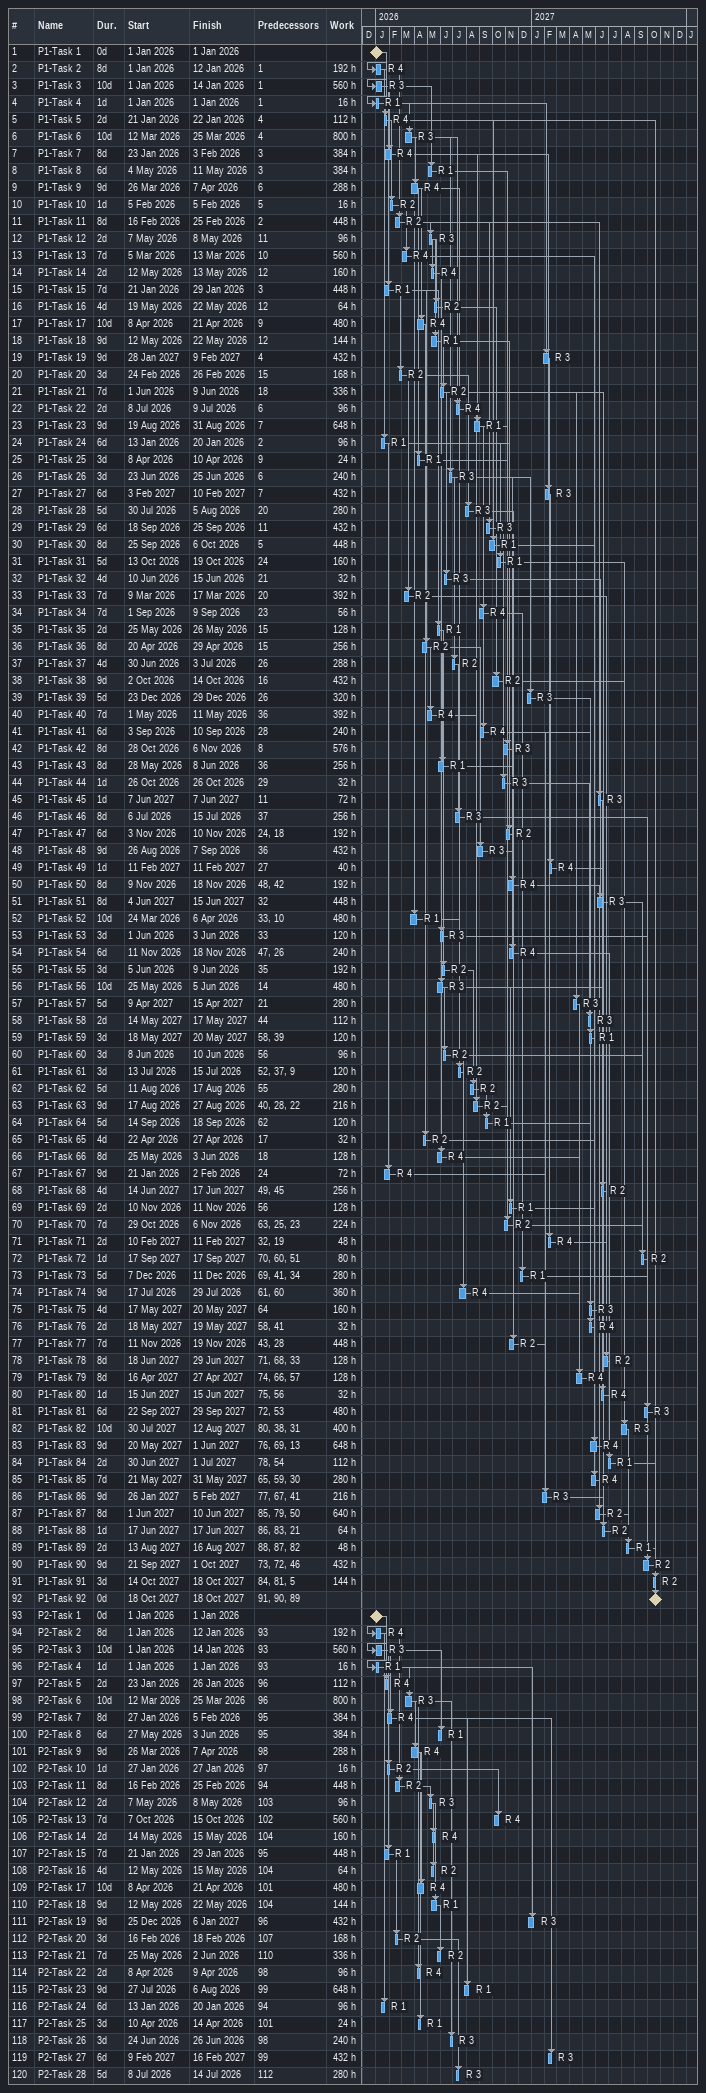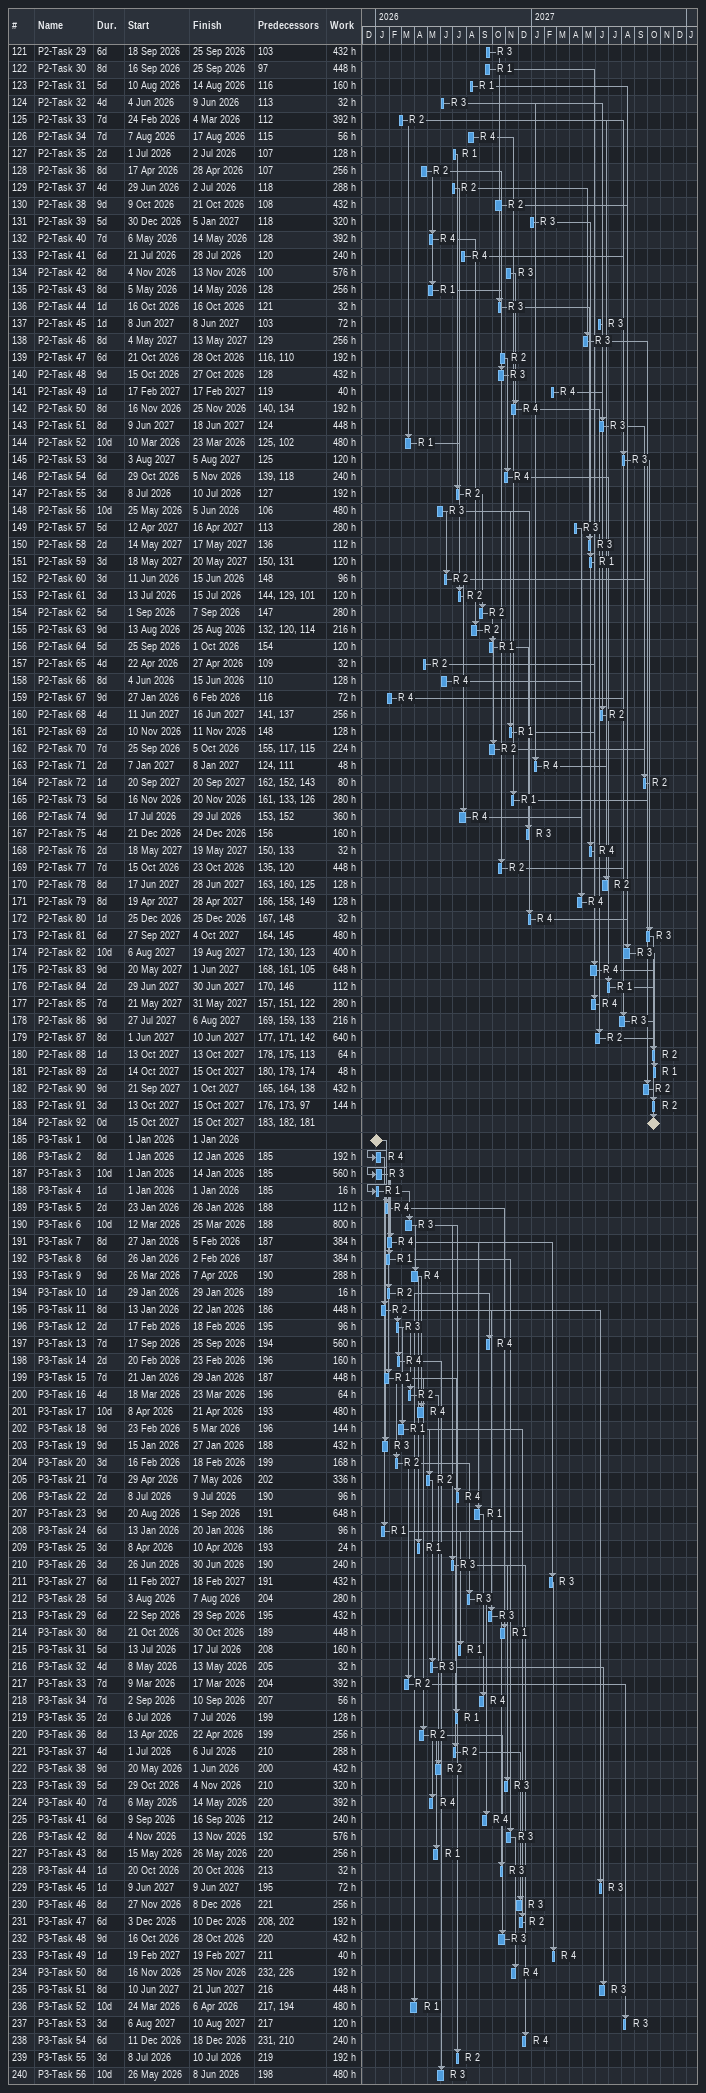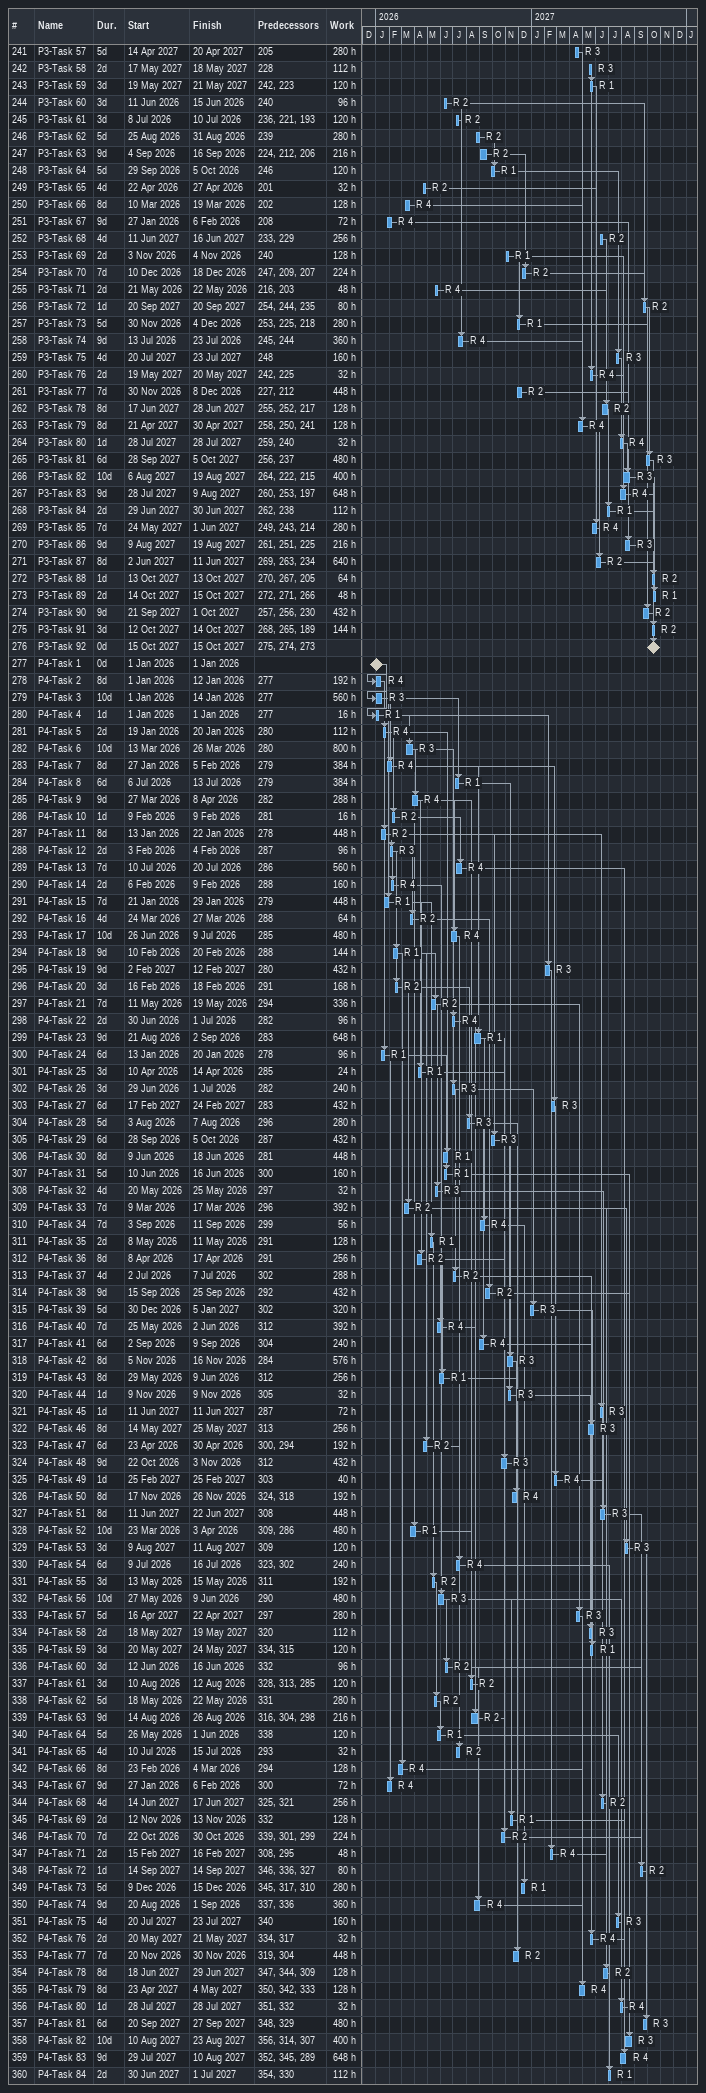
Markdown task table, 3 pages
| ID | Task | Duration | Start | Finish | Predecessors | Resources | Work (h) |
|---|---|---|---|---|---|---|---|
| 1 | P1-Task 1 | 0d | 2026-01-01 | 2026-01-01 |  |  |  |
| 2 | P1-Task 2 | 8d | 2026-01-01 | 2026-01-12 | 1 | R 4 | 192 |
| 3 | P1-Task 3 | 10d | 2026-01-01 | 2026-01-14 | 1 | R 3 | 560 |
| 4 | P1-Task 4 | 1d | 2026-01-01 | 2026-01-01 | 1 | R 1 | 16 |
| 5 | P1-Task 5 | 2d | 2026-01-21 | 2026-01-22 | 4 | R 4 | 112 |
| 6 | P1-Task 6 | 10d | 2026-03-12 | 2026-03-25 | 4 | R 3 | 800 |
| 7 | P1-Task 7 | 8d | 2026-01-23 | 2026-02-03 | 3 | R 4 | 384 |
| 8 | P1-Task 8 | 6d | 2026-05-04 | 2026-05-11 | 3 | R 1 | 384 |
| 9 | P1-Task 9 | 9d | 2026-03-26 | 2026-04-07 | 6 | R 4 | 288 |
| 10 | P1-Task 10 | 1d | 2026-02-05 | 2026-02-05 | 5 | R 2 | 16 |
| 11 | P1-Task 11 | 8d | 2026-02-16 | 2026-02-25 | 2 | R 2 | 448 |
| 12 | P1-Task 12 | 2d | 2026-05-07 | 2026-05-08 | 11 | R 3 | 96 |
| 13 | P1-Task 13 | 7d | 2026-03-05 | 2026-03-13 | 10 | R 4 | 560 |
| 14 | P1-Task 14 | 2d | 2026-05-12 | 2026-05-13 | 12 | R 4 | 160 |
| 15 | P1-Task 15 | 7d | 2026-01-21 | 2026-01-29 | 3 | R 1 | 448 |
| 16 | P1-Task 16 | 4d | 2026-05-19 | 2026-05-22 | 12 | R 2 | 64 |
| 17 | P1-Task 17 | 10d | 2026-04-08 | 2026-04-21 | 9 | R 4 | 480 |
| 18 | P1-Task 18 | 9d | 2026-05-12 | 2026-05-22 | 12 | R 1 | 144 |
| 19 | P1-Task 19 | 9d | 2027-01-28 | 2027-02-09 | 4 | R 3 | 432 |
| 20 | P1-Task 20 | 3d | 2026-02-24 | 2026-02-26 | 15 | R 2 | 168 |
| 21 | P1-Task 21 | 7d | 2026-06-01 | 2026-06-09 | 18 | R 2 | 336 |
| 22 | P1-Task 22 | 2d | 2026-07-08 | 2026-07-09 | 6 | R 4 | 96 |
| 23 | P1-Task 23 | 9d | 2026-08-19 | 2026-08-31 | 7 | R 1 | 648 |
| 24 | P1-Task 24 | 6d | 2026-01-13 | 2026-01-20 | 2 | R 1 | 96 |
| 25 | P1-Task 25 | 3d | 2026-04-08 | 2026-04-10 | 9 | R 1 | 24 |
| 26 | P1-Task 26 | 3d | 2026-06-23 | 2026-06-25 | 6 | R 3 | 240 |
| 27 | P1-Task 27 | 6d | 2027-02-03 | 2027-02-10 | 7 | R 3 | 432 |
| 28 | P1-Task 28 | 5d | 2026-07-30 | 2026-08-05 | 20 | R 3 | 280 |
| 29 | P1-Task 29 | 6d | 2026-09-18 | 2026-09-25 | 11 | R 3 | 432 |
| 30 | P1-Task 30 | 8d | 2026-09-25 | 2026-10-06 | 5 | R 1 | 448 |
| 31 | P1-Task 31 | 5d | 2026-10-13 | 2026-10-19 | 24 | R 1 | 160 |
| 32 | P1-Task 32 | 4d | 2026-06-10 | 2026-06-15 | 21 | R 3 | 32 |
| 33 | P1-Task 33 | 7d | 2026-03-09 | 2026-03-17 | 20 | R 2 | 392 |
| 34 | P1-Task 34 | 7d | 2026-09-01 | 2026-09-09 | 23 | R 4 | 56 |
| 35 | P1-Task 35 | 2d | 2026-05-25 | 2026-05-26 | 15 | R 1 | 128 |
| 36 | P1-Task 36 | 8d | 2026-04-20 | 2026-04-29 | 15 | R 2 | 256 |
| 37 | P1-Task 37 | 4d | 2026-06-30 | 2026-07-03 | 26 | R 2 | 288 |
| 38 | P1-Task 38 | 9d | 2026-10-02 | 2026-10-14 | 16 | R 2 | 432 |
| 39 | P1-Task 39 | 5d | 2026-12-23 | 2026-12-29 | 26 | R 3 | 320 |
| 40 | P1-Task 40 | 7d | 2026-05-01 | 2026-05-11 | 36 | R 4 | 392 |
| 41 | P1-Task 41 | 6d | 2026-09-03 | 2026-09-10 | 28 | R 4 | 240 |
| 42 | P1-Task 42 | 8d | 2026-10-28 | 2026-11-06 | 8 | R 3 | 576 |
| 43 | P1-Task 43 | 8d | 2026-05-28 | 2026-06-08 | 36 | R 1 | 256 |
| 44 | P1-Task 44 | 1d | 2026-10-26 | 2026-10-26 | 29 | R 3 | 32 |
| 45 | P1-Task 45 | 1d | 2027-06-07 | 2027-06-07 | 11 | R 3 | 72 |
| 46 | P1-Task 46 | 8d | 2026-07-06 | 2026-07-15 | 37 | R 3 | 256 |
| 47 | P1-Task 47 | 6d | 2026-11-03 | 2026-11-10 | 24, 18 | R 2 | 192 |
| 48 | P1-Task 48 | 9d | 2026-08-26 | 2026-09-07 | 36 | R 3 | 432 |
| 49 | P1-Task 49 | 1d | 2027-02-11 | 2027-02-11 | 27 | R 4 | 40 |
| 50 | P1-Task 50 | 8d | 2026-11-09 | 2026-11-18 | 48, 42 | R 4 | 192 |
| 51 | P1-Task 51 | 8d | 2027-06-04 | 2027-06-15 | 32 | R 3 | 448 |
| 52 | P1-Task 52 | 10d | 2026-03-24 | 2026-04-06 | 33, 10 | R 1 | 480 |
| 53 | P1-Task 53 | 3d | 2026-06-01 | 2026-06-03 | 33 | R 3 | 120 |
| 54 | P1-Task 54 | 6d | 2026-11-11 | 2026-11-18 | 47, 26 | R 4 | 240 |
| 55 | P1-Task 55 | 3d | 2026-06-05 | 2026-06-09 | 35 | R 2 | 192 |
| 56 | P1-Task 56 | 10d | 2026-05-25 | 2026-06-05 | 14 | R 3 | 480 |
| 57 | P1-Task 57 | 5d | 2027-04-09 | 2027-04-15 | 21 | R 3 | 280 |
| 58 | P1-Task 58 | 2d | 2027-05-14 | 2027-05-17 | 44 | R 3 | 112 |
| 59 | P1-Task 59 | 3d | 2027-05-18 | 2027-05-20 | 58, 39 | R 1 | 120 |
| 60 | P1-Task 60 | 3d | 2026-06-08 | 2026-06-10 | 56 | R 2 | 96 |
| 61 | P1-Task 61 | 3d | 2026-07-13 | 2026-07-15 | 52, 37, 9 | R 2 | 120 |
| 62 | P1-Task 62 | 5d | 2026-08-11 | 2026-08-17 | 55 | R 2 | 280 |
| 63 | P1-Task 63 | 9d | 2026-08-17 | 2026-08-27 | 40, 28, 22 | R 2 | 216 |
| 64 | P1-Task 64 | 5d | 2026-09-14 | 2026-09-18 | 62 | R 1 | 120 |
| 65 | P1-Task 65 | 4d | 2026-04-22 | 2026-04-27 | 17 | R 2 | 32 |
| 66 | P1-Task 66 | 8d | 2026-05-25 | 2026-06-03 | 18 | R 4 | 128 |
| 67 | P1-Task 67 | 9d | 2026-01-21 | 2026-02-02 | 24 | R 4 | 72 |
| 68 | P1-Task 68 | 4d | 2027-06-14 | 2027-06-17 | 49, 45 | R 2 | 256 |
| 69 | P1-Task 69 | 2d | 2026-11-10 | 2026-11-11 | 56 | R 1 | 128 |
| 70 | P1-Task 70 | 7d | 2026-10-29 | 2026-11-06 | 63, 25, 23 | R 2 | 224 |
| 71 | P1-Task 71 | 2d | 2027-02-10 | 2027-02-11 | 32, 19 | R 4 | 48 |
| 72 | P1-Task 72 | 1d | 2027-09-17 | 2027-09-17 | 70, 60, 51 | R 2 | 80 |
| 73 | P1-Task 73 | 5d | 2026-12-07 | 2026-12-11 | 69, 41, 34 | R 1 | 280 |
| 74 | P1-Task 74 | 9d | 2026-07-17 | 2026-07-29 | 61, 60 | R 4 | 360 |
| 75 | P1-Task 75 | 4d | 2027-05-17 | 2027-05-20 | 64 | R 3 | 160 |
| 76 | P1-Task 76 | 2d | 2027-05-18 | 2027-05-19 | 58, 41 | R 4 | 32 |
| 77 | P1-Task 77 | 7d | 2026-11-11 | 2026-11-19 | 43, 28 | R 2 | 448 |
| 78 | P1-Task 78 | 8d | 2027-06-18 | 2027-06-29 | 71, 68, 33 | R 2 | 128 |
| 79 | P1-Task 79 | 8d | 2027-04-16 | 2027-04-27 | 74, 66, 57 | R 4 | 128 |
| 80 | P1-Task 80 | 1d | 2027-06-15 | 2027-06-15 | 75, 56 | R 4 | 32 |
| 81 | P1-Task 81 | 6d | 2027-09-22 | 2027-09-29 | 72, 53 | R 3 | 480 |
| 82 | P1-Task 82 | 10d | 2027-07-30 | 2027-08-12 | 80, 38, 31 | R 3 | 400 |
| 83 | P1-Task 83 | 9d | 2027-05-20 | 2027-06-01 | 76, 69, 13 | R 4 | 648 |
| 84 | P1-Task 84 | 2d | 2027-06-30 | 2027-07-01 | 78, 54 | R 1 | 112 |
| 85 | P1-Task 85 | 7d | 2027-05-21 | 2027-05-31 | 65, 59, 30 | R 4 | 280 |
| 86 | P1-Task 86 | 9d | 2027-01-26 | 2027-02-05 | 77, 67, 41 | R 3 | 216 |
| 87 | P1-Task 87 | 8d | 2027-06-01 | 2027-06-10 | 85, 79, 50 | R 2 | 640 |
| 88 | P1-Task 88 | 1d | 2027-06-17 | 2027-06-17 | 86, 83, 21 | R 2 | 64 |
| 89 | P1-Task 89 | 2d | 2027-08-13 | 2027-08-16 | 88, 87, 82 | R 1 | 48 |
| 90 | P1-Task 90 | 9d | 2027-09-21 | 2027-10-01 | 73, 72, 46 | R 2 | 432 |
| 91 | P1-Task 91 | 3d | 2027-10-14 | 2027-10-18 | 84, 81, 5 | R 2 | 144 |
| 92 | P1-Task 92 | 0d | 2027-10-18 | 2027-10-18 | 91, 90, 89 |  |  |
| 93 | P2-Task 1 | 0d | 2026-01-01 | 2026-01-01 |  |  |  |
| 94 | P2-Task 2 | 8d | 2026-01-01 | 2026-01-12 | 93 | R 4 | 192 |
| 95 | P2-Task 3 | 10d | 2026-01-01 | 2026-01-14 | 93 | R 3 | 560 |
| 96 | P2-Task 4 | 1d | 2026-01-01 | 2026-01-01 | 93 | R 1 | 16 |
| 97 | P2-Task 5 | 2d | 2026-01-23 | 2026-01-26 | 96 | R 4 | 112 |
| 98 | P2-Task 6 | 10d | 2026-03-12 | 2026-03-25 | 96 | R 3 | 800 |
| 99 | P2-Task 7 | 8d | 2026-01-27 | 2026-02-05 | 95 | R 4 | 384 |
| 100 | P2-Task 8 | 6d | 2026-05-27 | 2026-06-03 | 95 | R 1 | 384 |
| 101 | P2-Task 9 | 9d | 2026-03-26 | 2026-04-07 | 98 | R 4 | 288 |
| 102 | P2-Task 10 | 1d | 2026-01-27 | 2026-01-27 | 97 | R 2 | 16 |
| 103 | P2-Task 11 | 8d | 2026-02-16 | 2026-02-25 | 94 | R 2 | 448 |
| 104 | P2-Task 12 | 2d | 2026-05-07 | 2026-05-08 | 103 | R 3 | 96 |
| 105 | P2-Task 13 | 7d | 2026-10-07 | 2026-10-15 | 102 | R 4 | 560 |
| 106 | P2-Task 14 | 2d | 2026-05-14 | 2026-05-15 | 104 | R 4 | 160 |
| 107 | P2-Task 15 | 7d | 2026-01-21 | 2026-01-29 | 95 | R 1 | 448 |
| 108 | P2-Task 16 | 4d | 2026-05-12 | 2026-05-15 | 104 | R 2 | 64 |
| 109 | P2-Task 17 | 10d | 2026-04-08 | 2026-04-21 | 101 | R 4 | 480 |
| 110 | P2-Task 18 | 9d | 2026-05-12 | 2026-05-22 | 104 | R 1 | 144 |
| 111 | P2-Task 19 | 9d | 2026-12-25 | 2027-01-06 | 96 | R 3 | 432 |
| 112 | P2-Task 20 | 3d | 2026-02-16 | 2026-02-18 | 107 | R 2 | 168 |
| 113 | P2-Task 21 | 7d | 2026-05-25 | 2026-06-02 | 110 | R 2 | 336 |
| 114 | P2-Task 22 | 2d | 2026-04-08 | 2026-04-09 | 98 | R 4 | 96 |
| 115 | P2-Task 23 | 9d | 2026-07-27 | 2026-08-06 | 99 | R 1 | 648 |
| 116 | P2-Task 24 | 6d | 2026-01-13 | 2026-01-20 | 94 | R 1 | 96 |
| 117 | P2-Task 25 | 3d | 2026-04-10 | 2026-04-14 | 101 | R 1 | 24 |
| 118 | P2-Task 26 | 3d | 2026-06-24 | 2026-06-26 | 98 | R 3 | 240 |
| 119 | P2-Task 27 | 6d | 2027-02-09 | 2027-02-16 | 99 | R 3 | 432 |
| 120 | P2-Task 28 | 5d | 2026-07-08 | 2026-07-14 | 112 | R 3 | 280 |
| 121 | P2-Task 29 | 6d | 2026-09-18 | 2026-09-25 | 103 | R 3 | 432 |
| 122 | P2-Task 30 | 8d | 2026-09-16 | 2026-09-25 | 97 | R 1 | 448 |
| 123 | P2-Task 31 | 5d | 2026-08-10 | 2026-08-14 | 116 | R 1 | 160 |
| 124 | P2-Task 32 | 4d | 2026-06-04 | 2026-06-09 | 113 | R 3 | 32 |
| 125 | P2-Task 33 | 7d | 2026-02-24 | 2026-03-04 | 112 | R 2 | 392 |
| 126 | P2-Task 34 | 7d | 2026-08-07 | 2026-08-17 | 115 | R 4 | 56 |
| 127 | P2-Task 35 | 2d | 2026-07-01 | 2026-07-02 | 107 | R 1 | 128 |
| 128 | P2-Task 36 | 8d | 2026-04-17 | 2026-04-28 | 107 | R 2 | 256 |
| 129 | P2-Task 37 | 4d | 2026-06-29 | 2026-07-02 | 118 | R 2 | 288 |
| 130 | P2-Task 38 | 9d | 2026-10-09 | 2026-10-21 | 108 | R 2 | 432 |
| 131 | P2-Task 39 | 5d | 2026-12-30 | 2027-01-05 | 118 | R 3 | 320 |
| 132 | P2-Task 40 | 7d | 2026-05-06 | 2026-05-14 | 128 | R 4 | 392 |
| 133 | P2-Task 41 | 6d | 2026-07-21 | 2026-07-28 | 120 | R 4 | 240 |
| 134 | P2-Task 42 | 8d | 2026-11-04 | 2026-11-13 | 100 | R 3 | 576 |
| 135 | P2-Task 43 | 8d | 2026-05-05 | 2026-05-14 | 128 | R 1 | 256 |
| 136 | P2-Task 44 | 1d | 2026-10-16 | 2026-10-16 | 121 | R 3 | 32 |
| 137 | P2-Task 45 | 1d | 2027-06-08 | 2027-06-08 | 103 | R 3 | 72 |
| 138 | P2-Task 46 | 8d | 2027-05-04 | 2027-05-13 | 129 | R 3 | 256 |
| 139 | P2-Task 47 | 6d | 2026-10-21 | 2026-10-28 | 116, 110 | R 2 | 192 |
| 140 | P2-Task 48 | 9d | 2026-10-15 | 2026-10-27 | 128 | R 3 | 432 |
| 141 | P2-Task 49 | 1d | 2027-02-17 | 2027-02-17 | 119 | R 4 | 40 |
| 142 | P2-Task 50 | 8d | 2026-11-16 | 2026-11-25 | 140, 134 | R 4 | 192 |
| 143 | P2-Task 51 | 8d | 2027-06-09 | 2027-06-18 | 124 | R 3 | 448 |
| 144 | P2-Task 52 | 10d | 2026-03-10 | 2026-03-23 | 125, 102 | R 1 | 480 |
| 145 | P2-Task 53 | 3d | 2027-08-03 | 2027-08-05 | 125 | R 3 | 120 |
| 146 | P2-Task 54 | 6d | 2026-10-29 | 2026-11-05 | 139, 118 | R 4 | 240 |
| 147 | P2-Task 55 | 3d | 2026-07-08 | 2026-07-10 | 127 | R 2 | 192 |
| 148 | P2-Task 56 | 10d | 2026-05-25 | 2026-06-05 | 106 | R 3 | 480 |
| 149 | P2-Task 57 | 5d | 2027-04-12 | 2027-04-16 | 113 | R 3 | 280 |
| 150 | P2-Task 58 | 2d | 2027-05-14 | 2027-05-17 | 136 | R 3 | 112 |
| 151 | P2-Task 59 | 3d | 2027-05-18 | 2027-05-20 | 150, 131 | R 1 | 120 |
| 152 | P2-Task 60 | 3d | 2026-06-11 | 2026-06-15 | 148 | R 2 | 96 |
| 153 | P2-Task 61 | 3d | 2026-07-13 | 2026-07-15 | 144, 129, 101 | R 2 | 120 |
| 154 | P2-Task 62 | 5d | 2026-09-01 | 2026-09-07 | 147 | R 2 | 280 |
| 155 | P2-Task 63 | 9d | 2026-08-13 | 2026-08-25 | 132, 120, 114 | R 2 | 216 |
| 156 | P2-Task 64 | 5d | 2026-09-25 | 2026-10-01 | 154 | R 1 | 120 |
| 157 | P2-Task 65 | 4d | 2026-04-22 | 2026-04-27 | 109 | R 2 | 32 |
| 158 | P2-Task 66 | 8d | 2026-06-04 | 2026-06-15 | 110 | R 4 | 128 |
| 159 | P2-Task 67 | 9d | 2026-01-27 | 2026-02-06 | 116 | R 4 | 72 |
| 160 | P2-Task 68 | 4d | 2027-06-11 | 2027-06-16 | 141, 137 | R 2 | 256 |
| 161 | P2-Task 69 | 2d | 2026-11-10 | 2026-11-11 | 148 | R 1 | 128 |
| 162 | P2-Task 70 | 7d | 2026-09-25 | 2026-10-05 | 155, 117, 115 | R 2 | 224 |
| 163 | P2-Task 71 | 2d | 2027-01-07 | 2027-01-08 | 124, 111 | R 4 | 48 |
| 164 | P2-Task 72 | 1d | 2027-09-20 | 2027-09-20 | 162, 152, 143 | R 2 | 80 |
| 165 | P2-Task 73 | 5d | 2026-11-16 | 2026-11-20 | 161, 133, 126 | R 1 | 280 |
| 166 | P2-Task 74 | 9d | 2026-07-17 | 2026-07-29 | 153, 152 | R 4 | 360 |
| 167 | P2-Task 75 | 4d | 2026-12-21 | 2026-12-24 | 156 | R 3 | 160 |
| 168 | P2-Task 76 | 2d | 2027-05-18 | 2027-05-19 | 150, 133 | R 4 | 32 |
| 169 | P2-Task 77 | 7d | 2026-10-15 | 2026-10-23 | 135, 120 | R 2 | 448 |
| 170 | P2-Task 78 | 8d | 2027-06-17 | 2027-06-28 | 163, 160, 125 | R 2 | 128 |
| 171 | P2-Task 79 | 8d | 2027-04-19 | 2027-04-28 | 166, 158, 149 | R 4 | 128 |
| 172 | P2-Task 80 | 1d | 2026-12-25 | 2026-12-25 | 167, 148 | R 4 | 32 |
| 173 | P2-Task 81 | 6d | 2027-09-27 | 2027-10-04 | 164, 145 | R 3 | 480 |
| 174 | P2-Task 82 | 10d | 2027-08-06 | 2027-08-19 | 172, 130, 123 | R 3 | 400 |
| 175 | P2-Task 83 | 9d | 2027-05-20 | 2027-06-01 | 168, 161, 105 | R 4 | 648 |
| 176 | P2-Task 84 | 2d | 2027-06-29 | 2027-06-30 | 170, 146 | R 1 | 112 |
| 177 | P2-Task 85 | 7d | 2027-05-21 | 2027-05-31 | 157, 151, 122 | R 4 | 280 |
| 178 | P2-Task 86 | 9d | 2027-07-27 | 2027-08-06 | 169, 159, 133 | R 3 | 216 |
| 179 | P2-Task 87 | 8d | 2027-06-01 | 2027-06-10 | 177, 171, 142 | R 2 | 640 |
| 180 | P2-Task 88 | 1d | 2027-10-13 | 2027-10-13 | 178, 175, 113 | R 2 | 64 |
| 181 | P2-Task 89 | 2d | 2027-10-14 | 2027-10-15 | 180, 179, 174 | R 1 | 48 |
| 182 | P2-Task 90 | 9d | 2027-09-21 | 2027-10-01 | 165, 164, 138 | R 2 | 432 |
| 183 | P2-Task 91 | 3d | 2027-10-13 | 2027-10-15 | 176, 173, 97 | R 2 | 144 |
| 184 | P2-Task 92 | 0d | 2027-10-15 | 2027-10-15 | 183, 182, 181 |  |  |
| 185 | P3-Task 1 | 0d | 2026-01-01 | 2026-01-01 |  |  |  |
| 186 | P3-Task 2 | 8d | 2026-01-01 | 2026-01-12 | 185 | R 4 | 192 |
| 187 | P3-Task 3 | 10d | 2026-01-01 | 2026-01-14 | 185 | R 3 | 560 |
| 188 | P3-Task 4 | 1d | 2026-01-01 | 2026-01-01 | 185 | R 1 | 16 |
| 189 | P3-Task 5 | 2d | 2026-01-23 | 2026-01-26 | 188 | R 4 | 112 |
| 190 | P3-Task 6 | 10d | 2026-03-12 | 2026-03-25 | 188 | R 3 | 800 |
| 191 | P3-Task 7 | 8d | 2026-01-27 | 2026-02-05 | 187 | R 4 | 384 |
| 192 | P3-Task 8 | 6d | 2026-01-26 | 2026-02-02 | 187 | R 1 | 384 |
| 193 | P3-Task 9 | 9d | 2026-03-26 | 2026-04-07 | 190 | R 4 | 288 |
| 194 | P3-Task 10 | 1d | 2026-01-29 | 2026-01-29 | 189 | R 2 | 16 |
| 195 | P3-Task 11 | 8d | 2026-01-13 | 2026-01-22 | 186 | R 2 | 448 |
| 196 | P3-Task 12 | 2d | 2026-02-17 | 2026-02-18 | 195 | R 3 | 96 |
| 197 | P3-Task 13 | 7d | 2026-09-17 | 2026-09-25 | 194 | R 4 | 560 |
| 198 | P3-Task 14 | 2d | 2026-02-20 | 2026-02-23 | 196 | R 4 | 160 |
| 199 | P3-Task 15 | 7d | 2026-01-21 | 2026-01-29 | 187 | R 1 | 448 |
| 200 | P3-Task 16 | 4d | 2026-03-18 | 2026-03-23 | 196 | R 2 | 64 |
| 201 | P3-Task 17 | 10d | 2026-04-08 | 2026-04-21 | 193 | R 4 | 480 |
| 202 | P3-Task 18 | 9d | 2026-02-23 | 2026-03-05 | 196 | R 1 | 144 |
| 203 | P3-Task 19 | 9d | 2026-01-15 | 2026-01-27 | 188 | R 3 | 432 |
| 204 | P3-Task 20 | 3d | 2026-02-16 | 2026-02-18 | 199 | R 2 | 168 |
| 205 | P3-Task 21 | 7d | 2026-04-29 | 2026-05-07 | 202 | R 2 | 336 |
| 206 | P3-Task 22 | 2d | 2026-07-08 | 2026-07-09 | 190 | R 4 | 96 |
| 207 | P3-Task 23 | 9d | 2026-08-20 | 2026-09-01 | 191 | R 1 | 648 |
| 208 | P3-Task 24 | 6d | 2026-01-13 | 2026-01-20 | 186 | R 1 | 96 |
| 209 | P3-Task 25 | 3d | 2026-04-08 | 2026-04-10 | 193 | R 1 | 24 |
| 210 | P3-Task 26 | 3d | 2026-06-26 | 2026-06-30 | 190 | R 3 | 240 |
| 211 | P3-Task 27 | 6d | 2027-02-11 | 2027-02-18 | 191 | R 3 | 432 |
| 212 | P3-Task 28 | 5d | 2026-08-03 | 2026-08-07 | 204 | R 3 | 280 |
| 213 | P3-Task 29 | 6d | 2026-09-22 | 2026-09-29 | 195 | R 3 | 432 |
| 214 | P3-Task 30 | 8d | 2026-10-21 | 2026-10-30 | 189 | R 1 | 448 |
| 215 | P3-Task 31 | 5d | 2026-07-13 | 2026-07-17 | 208 | R 1 | 160 |
| 216 | P3-Task 32 | 4d | 2026-05-08 | 2026-05-13 | 205 | R 3 | 32 |
| 217 | P3-Task 33 | 7d | 2026-03-09 | 2026-03-17 | 204 | R 2 | 392 |
| 218 | P3-Task 34 | 7d | 2026-09-02 | 2026-09-10 | 207 | R 4 | 56 |
| 219 | P3-Task 35 | 2d | 2026-07-06 | 2026-07-07 | 199 | R 1 | 128 |
| 220 | P3-Task 36 | 8d | 2026-04-13 | 2026-04-22 | 199 | R 2 | 256 |
| 221 | P3-Task 37 | 4d | 2026-07-01 | 2026-07-06 | 210 | R 2 | 288 |
| 222 | P3-Task 38 | 9d | 2026-05-20 | 2026-06-01 | 200 | R 2 | 432 |
| 223 | P3-Task 39 | 5d | 2026-10-29 | 2026-11-04 | 210 | R 3 | 320 |
| 224 | P3-Task 40 | 7d | 2026-05-06 | 2026-05-14 | 220 | R 4 | 392 |
| 225 | P3-Task 41 | 6d | 2026-09-09 | 2026-09-16 | 212 | R 4 | 240 |
| 226 | P3-Task 42 | 8d | 2026-11-04 | 2026-11-13 | 192 | R 3 | 576 |
| 227 | P3-Task 43 | 8d | 2026-05-15 | 2026-05-26 | 220 | R 1 | 256 |
| 228 | P3-Task 44 | 1d | 2026-10-20 | 2026-10-20 | 213 | R 3 | 32 |
| 229 | P3-Task 45 | 1d | 2027-06-09 | 2027-06-09 | 195 | R 3 | 72 |
| 230 | P3-Task 46 | 8d | 2026-11-27 | 2026-12-08 | 221 | R 3 | 256 |
| 231 | P3-Task 47 | 6d | 2026-12-03 | 2026-12-10 | 208, 202 | R 2 | 192 |
| 232 | P3-Task 48 | 9d | 2026-10-16 | 2026-10-28 | 220 | R 3 | 432 |
| 233 | P3-Task 49 | 1d | 2027-02-19 | 2027-02-19 | 211 | R 4 | 40 |
| 234 | P3-Task 50 | 8d | 2026-11-16 | 2026-11-25 | 232, 226 | R 4 | 192 |
| 235 | P3-Task 51 | 8d | 2027-06-10 | 2027-06-21 | 216 | R 3 | 448 |
| 236 | P3-Task 52 | 10d | 2026-03-24 | 2026-04-06 | 217, 194 | R 1 | 480 |
| 237 | P3-Task 53 | 3d | 2027-08-06 | 2027-08-10 | 217 | R 3 | 120 |
| 238 | P3-Task 54 | 6d | 2026-12-11 | 2026-12-18 | 231, 210 | R 4 | 240 |
| 239 | P3-Task 55 | 3d | 2026-07-08 | 2026-07-10 | 219 | R 2 | 192 |
| 240 | P3-Task 56 | 10d | 2026-05-26 | 2026-06-08 | 198 | R 3 | 480 |
| 241 | P3-Task 57 | 5d | 2027-04-14 | 2027-04-20 | 205 | R 3 | 280 |
| 242 | P3-Task 58 | 2d | 2027-05-17 | 2027-05-18 | 228 | R 3 | 112 |
| 243 | P3-Task 59 | 3d | 2027-05-19 | 2027-05-21 | 242, 223 | R 1 | 120 |
| 244 | P3-Task 60 | 3d | 2026-06-11 | 2026-06-15 | 240 | R 2 | 96 |
| 245 | P3-Task 61 | 3d | 2026-07-08 | 2026-07-10 | 236, 221, 193 | R 2 | 120 |
| 246 | P3-Task 62 | 5d | 2026-08-25 | 2026-08-31 | 239 | R 2 | 280 |
| 247 | P3-Task 63 | 9d | 2026-09-04 | 2026-09-16 | 224, 212, 206 | R 2 | 216 |
| 248 | P3-Task 64 | 5d | 2026-09-29 | 2026-10-05 | 246 | R 1 | 120 |
| 249 | P3-Task 65 | 4d | 2026-04-22 | 2026-04-27 | 201 | R 2 | 32 |
| 250 | P3-Task 66 | 8d | 2026-03-10 | 2026-03-19 | 202 | R 4 | 128 |
| 251 | P3-Task 67 | 9d | 2026-01-27 | 2026-02-06 | 208 | R 4 | 72 |
| 252 | P3-Task 68 | 4d | 2027-06-11 | 2027-06-16 | 233, 229 | R 2 | 256 |
| 253 | P3-Task 69 | 2d | 2026-11-03 | 2026-11-04 | 240 | R 1 | 128 |
| 254 | P3-Task 70 | 7d | 2026-12-10 | 2026-12-18 | 247, 209, 207 | R 2 | 224 |
| 255 | P3-Task 71 | 2d | 2026-05-21 | 2026-05-22 | 216, 203 | R 4 | 48 |
| 256 | P3-Task 72 | 1d | 2027-09-20 | 2027-09-20 | 254, 244, 235 | R 2 | 80 |
| 257 | P3-Task 73 | 5d | 2026-11-30 | 2026-12-04 | 253, 225, 218 | R 1 | 280 |
| 258 | P3-Task 74 | 9d | 2026-07-13 | 2026-07-23 | 245, 244 | R 4 | 360 |
| 259 | P3-Task 75 | 4d | 2027-07-20 | 2027-07-23 | 248 | R 3 | 160 |
| 260 | P3-Task 76 | 2d | 2027-05-19 | 2027-05-20 | 242, 225 | R 4 | 32 |
| 261 | P3-Task 77 | 7d | 2026-11-30 | 2026-12-08 | 227, 212 | R 2 | 448 |
| 262 | P3-Task 78 | 8d | 2027-06-17 | 2027-06-28 | 255, 252, 217 | R 2 | 128 |
| 263 | P3-Task 79 | 8d | 2027-04-21 | 2027-04-30 | 258, 250, 241 | R 4 | 128 |
| 264 | P3-Task 80 | 1d | 2027-07-28 | 2027-07-28 | 259, 240 | R 4 | 32 |
| 265 | P3-Task 81 | 6d | 2027-09-28 | 2027-10-05 | 256, 237 | R 3 | 480 |
| 266 | P3-Task 82 | 10d | 2027-08-06 | 2027-08-19 | 264, 222, 215 | R 3 | 400 |
| 267 | P3-Task 83 | 9d | 2027-07-28 | 2027-08-09 | 260, 253, 197 | R 4 | 648 |
| 268 | P3-Task 84 | 2d | 2027-06-29 | 2027-06-30 | 262, 238 | R 1 | 112 |
| 269 | P3-Task 85 | 7d | 2027-05-24 | 2027-06-01 | 249, 243, 214 | R 4 | 280 |
| 270 | P3-Task 86 | 9d | 2027-08-09 | 2027-08-19 | 261, 251, 225 | R 3 | 216 |
| 271 | P3-Task 87 | 8d | 2027-06-02 | 2027-06-11 | 269, 263, 234 | R 2 | 640 |
| 272 | P3-Task 88 | 1d | 2027-10-13 | 2027-10-13 | 270, 267, 205 | R 2 | 64 |
| 273 | P3-Task 89 | 2d | 2027-10-14 | 2027-10-15 | 272, 271, 266 | R 1 | 48 |
| 274 | P3-Task 90 | 9d | 2027-09-21 | 2027-10-01 | 257, 256, 230 | R 2 | 432 |
| 275 | P3-Task 91 | 3d | 2027-10-12 | 2027-10-14 | 268, 265, 189 | R 2 | 144 |
| 276 | P3-Task 92 | 0d | 2027-10-15 | 2027-10-15 | 275, 274, 273 |  |  |
| 277 | P4-Task 1 | 0d | 2026-01-01 | 2026-01-01 |  |  |  |
| 278 | P4-Task 2 | 8d | 2026-01-01 | 2026-01-12 | 277 | R 4 | 192 |
| 279 | P4-Task 3 | 10d | 2026-01-01 | 2026-01-14 | 277 | R 3 | 560 |
| 280 | P4-Task 4 | 1d | 2026-01-01 | 2026-01-01 | 277 | R 1 | 16 |
| 281 | P4-Task 5 | 2d | 2026-01-19 | 2026-01-20 | 280 | R 4 | 112 |
| 282 | P4-Task 6 | 10d | 2026-03-13 | 2026-03-26 | 280 | R 3 | 800 |
| 283 | P4-Task 7 | 8d | 2026-01-27 | 2026-02-05 | 279 | R 4 | 384 |
| 284 | P4-Task 8 | 6d | 2026-07-06 | 2026-07-13 | 279 | R 1 | 384 |
| 285 | P4-Task 9 | 9d | 2026-03-27 | 2026-04-08 | 282 | R 4 | 288 |
| 286 | P4-Task 10 | 1d | 2026-02-09 | 2026-02-09 | 281 | R 2 | 16 |
| 287 | P4-Task 11 | 8d | 2026-01-13 | 2026-01-22 | 278 | R 2 | 448 |
| 288 | P4-Task 12 | 2d | 2026-02-03 | 2026-02-04 | 287 | R 3 | 96 |
| 289 | P4-Task 13 | 7d | 2026-07-10 | 2026-07-20 | 286 | R 4 | 560 |
| 290 | P4-Task 14 | 2d | 2026-02-06 | 2026-02-09 | 288 | R 4 | 160 |
| 291 | P4-Task 15 | 7d | 2026-01-21 | 2026-01-29 | 279 | R 1 | 448 |
| 292 | P4-Task 16 | 4d | 2026-03-24 | 2026-03-27 | 288 | R 2 | 64 |
| 293 | P4-Task 17 | 10d | 2026-06-26 | 2026-07-09 | 285 | R 4 | 480 |
| 294 | P4-Task 18 | 9d | 2026-02-10 | 2026-02-20 | 288 | R 1 | 144 |
| 295 | P4-Task 19 | 9d | 2027-02-02 | 2027-02-12 | 280 | R 3 | 432 |
| 296 | P4-Task 20 | 3d | 2026-02-16 | 2026-02-18 | 291 | R 2 | 168 |
| 297 | P4-Task 21 | 7d | 2026-05-11 | 2026-05-19 | 294 | R 2 | 336 |
| 298 | P4-Task 22 | 2d | 2026-06-30 | 2026-07-01 | 282 | R 4 | 96 |
| 299 | P4-Task 23 | 9d | 2026-08-21 | 2026-09-02 | 283 | R 1 | 648 |
| 300 | P4-Task 24 | 6d | 2026-01-13 | 2026-01-20 | 278 | R 1 | 96 |
| 301 | P4-Task 25 | 3d | 2026-04-10 | 2026-04-14 | 285 | R 1 | 24 |
| 302 | P4-Task 26 | 3d | 2026-06-29 | 2026-07-01 | 282 | R 3 | 240 |
| 303 | P4-Task 27 | 6d | 2027-02-17 | 2027-02-24 | 283 | R 3 | 432 |
| 304 | P4-Task 28 | 5d | 2026-08-03 | 2026-08-07 | 296 | R 3 | 280 |
| 305 | P4-Task 29 | 6d | 2026-09-28 | 2026-10-05 | 287 | R 3 | 432 |
| 306 | P4-Task 30 | 8d | 2026-06-09 | 2026-06-18 | 281 | R 1 | 448 |
| 307 | P4-Task 31 | 5d | 2026-06-10 | 2026-06-16 | 300 | R 1 | 160 |
| 308 | P4-Task 32 | 4d | 2026-05-20 | 2026-05-25 | 297 | R 3 | 32 |
| 309 | P4-Task 33 | 7d | 2026-03-09 | 2026-03-17 | 296 | R 2 | 392 |
| 310 | P4-Task 34 | 7d | 2026-09-03 | 2026-09-11 | 299 | R 4 | 56 |
| 311 | P4-Task 35 | 2d | 2026-05-08 | 2026-05-11 | 291 | R 1 | 128 |
| 312 | P4-Task 36 | 8d | 2026-04-08 | 2026-04-17 | 291 | R 2 | 256 |
| 313 | P4-Task 37 | 4d | 2026-07-02 | 2026-07-07 | 302 | R 2 | 288 |
| 314 | P4-Task 38 | 9d | 2026-09-15 | 2026-09-25 | 292 | R 2 | 432 |
| 315 | P4-Task 39 | 5d | 2026-12-30 | 2027-01-05 | 302 | R 3 | 320 |
| 316 | P4-Task 40 | 7d | 2026-05-25 | 2026-06-02 | 312 | R 4 | 392 |
| 317 | P4-Task 41 | 6d | 2026-09-02 | 2026-09-09 | 304 | R 4 | 240 |
| 318 | P4-Task 42 | 8d | 2026-11-05 | 2026-11-16 | 284 | R 3 | 576 |
| 319 | P4-Task 43 | 8d | 2026-05-29 | 2026-06-09 | 312 | R 1 | 256 |
| 320 | P4-Task 44 | 1d | 2026-11-09 | 2026-11-09 | 305 | R 3 | 32 |
| 321 | P4-Task 45 | 1d | 2027-06-11 | 2027-06-11 | 287 | R 3 | 72 |
| 322 | P4-Task 46 | 8d | 2027-05-14 | 2027-05-25 | 313 | R 3 | 256 |
| 323 | P4-Task 47 | 6d | 2026-04-23 | 2026-04-30 | 300, 294 | R 2 | 192 |
| 324 | P4-Task 48 | 9d | 2026-10-22 | 2026-11-03 | 312 | R 3 | 432 |
| 325 | P4-Task 49 | 1d | 2027-02-25 | 2027-02-25 | 303 | R 4 | 40 |
| 326 | P4-Task 50 | 8d | 2026-11-17 | 2026-11-26 | 324, 318 | R 4 | 192 |
| 327 | P4-Task 51 | 8d | 2027-06-11 | 2027-06-22 | 308 | R 3 | 448 |
| 328 | P4-Task 52 | 10d | 2026-03-23 | 2026-04-03 | 309, 286 | R 1 | 480 |
| 329 | P4-Task 53 | 3d | 2027-08-09 | 2027-08-11 | 309 | R 3 | 120 |
| 330 | P4-Task 54 | 6d | 2026-07-09 | 2026-07-16 | 323, 302 | R 4 | 240 |
| 331 | P4-Task 55 | 3d | 2026-05-13 | 2026-05-15 | 311 | R 2 | 192 |
| 332 | P4-Task 56 | 10d | 2026-05-27 | 2026-06-09 | 290 | R 3 | 480 |
| 333 | P4-Task 57 | 5d | 2027-04-16 | 2027-04-22 | 297 | R 3 | 280 |
| 334 | P4-Task 58 | 2d | 2027-05-18 | 2027-05-19 | 320 | R 3 | 112 |
| 335 | P4-Task 59 | 3d | 2027-05-20 | 2027-05-24 | 334, 315 | R 1 | 120 |
| 336 | P4-Task 60 | 3d | 2026-06-12 | 2026-06-16 | 332 | R 2 | 96 |
| 337 | P4-Task 61 | 3d | 2026-08-10 | 2026-08-12 | 328, 313, 285 | R 2 | 120 |
| 338 | P4-Task 62 | 5d | 2026-05-18 | 2026-05-22 | 331 | R 2 | 280 |
| 339 | P4-Task 63 | 9d | 2026-08-14 | 2026-08-26 | 316, 304, 298 | R 2 | 216 |
| 340 | P4-Task 64 | 5d | 2026-05-26 | 2026-06-01 | 338 | R 1 | 120 |
| 341 | P4-Task 65 | 4d | 2026-07-10 | 2026-07-15 | 293 | R 2 | 32 |
| 342 | P4-Task 66 | 8d | 2026-02-23 | 2026-03-04 | 294 | R 4 | 128 |
| 343 | P4-Task 67 | 9d | 2026-01-27 | 2026-02-06 | 300 | R 4 | 72 |
| 344 | P4-Task 68 | 4d | 2027-06-14 | 2027-06-17 | 325, 321 | R 2 | 256 |
| 345 | P4-Task 69 | 2d | 2026-11-12 | 2026-11-13 | 332 | R 1 | 128 |
| 346 | P4-Task 70 | 7d | 2026-10-22 | 2026-10-30 | 339, 301, 299 | R 2 | 224 |
| 347 | P4-Task 71 | 2d | 2027-02-15 | 2027-02-16 | 308, 295 | R 4 | 48 |
| 348 | P4-Task 72 | 1d | 2027-09-14 | 2027-09-14 | 346, 336, 327 | R 2 | 80 |
| 349 | P4-Task 73 | 5d | 2026-12-09 | 2026-12-15 | 345, 317, 310 | R 1 | 280 |
| 350 | P4-Task 74 | 9d | 2026-08-20 | 2026-09-01 | 337, 336 | R 4 | 360 |
| 351 | P4-Task 75 | 4d | 2027-07-20 | 2027-07-23 | 340 | R 3 | 160 |
| 352 | P4-Task 76 | 2d | 2027-05-20 | 2027-05-21 | 334, 317 | R 4 | 32 |
| 353 | P4-Task 77 | 7d | 2026-11-20 | 2026-11-30 | 319, 304 | R 2 | 448 |
| 354 | P4-Task 78 | 8d | 2027-06-18 | 2027-06-29 | 347, 344, 309 | R 2 | 128 |
| 355 | P4-Task 79 | 8d | 2027-04-23 | 2027-05-04 | 350, 342, 333 | R 4 | 128 |
| 356 | P4-Task 80 | 1d | 2027-07-28 | 2027-07-28 | 351, 332 | R 4 | 32 |
| 357 | P4-Task 81 | 6d | 2027-09-20 | 2027-09-27 | 348, 329 | R 3 | 480 |
| 358 | P4-Task 82 | 10d | 2027-08-10 | 2027-08-23 | 356, 314, 307 | R 3 | 400 |
| 359 | P4-Task 83 | 9d | 2027-07-29 | 2027-08-10 | 352, 345, 289 | R 4 | 648 |
| 360 | P4-Task 84 | 2d | 2027-06-30 | 2027-07-01 | 354, 330 | R 1 | 112 |
